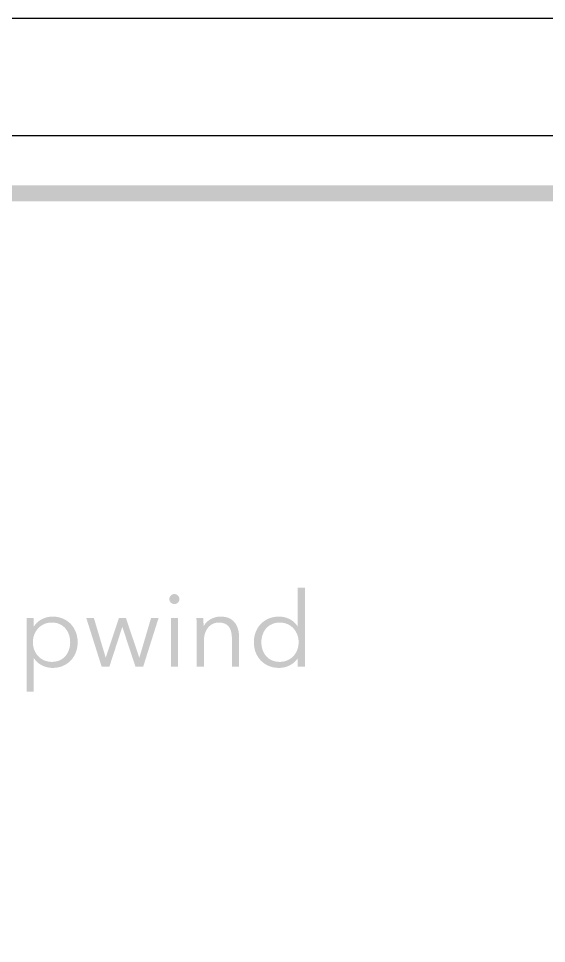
# Model space of a CAD drawing. Header units: millimetres. Extents: x 6 to 297, y 55 to 451.
# Drawn here: x 252.2 to 265.36, y 247.1 to 270.16 of the extents above; entities that cross this region are included whole.
import ezdxf

# ---------------------------------------------------------------- set-up
doc = ezdxf.new("R2010")
doc.units = ezdxf.units.MM
doc.layers.add('CUT', color=1, linetype='Continuous')
doc.layers.add('RASTER', color=7, linetype='Continuous')

msp = doc.modelspace()

# ---------------------------------------------------------------- hatches: boundary and pattern name
at = {"layer": 'RASTER'}
h = msp.add_hatch(color=7, dxfattribs=at)
h.paths.add_polyline_path([(208.2, 263.8), (208.234, 264.316), (208.337, 264.763), (208.509, 265.141), (208.75, 265.45), (209.059, 265.691), (209.438, 265.863), (209.884, 265.966), (210.4, 266), (266.489, 266), (267.005, 265.966), (267.452, 265.863), (267.83, 265.691), (268.139, 265.45), (268.38, 265.141), (268.552, 264.763), (268.655, 264.316), (268.689, 263.8), (268.689, 228.8), (268.655, 228.284), (268.552, 227.837), (268.38, 227.459), (268.139, 227.15), (267.83, 226.909), (267.452, 226.738), (267.005, 226.634), (266.489, 226.6), (210.4, 226.6), (209.884, 226.634), (209.438, 226.737), (209.059, 226.909), (208.75, 227.15), (208.509, 227.459), (208.337, 227.837), (208.234, 228.284), (208.2, 228.8)])
h.paths.add_polyline_path([(208.6, 263.8), (208.6, 228.8), (208.628, 228.378), (208.712, 228.013), (208.853, 227.703), (209.05, 227.45), (209.303, 227.253), (209.613, 227.112), (209.978, 227.028), (210.4, 227), (266.489, 227), (266.911, 227.028), (267.277, 227.113), (267.586, 227.253), (267.839, 227.45), (268.036, 227.703), (268.177, 228.013), (268.261, 228.378), (268.289, 228.8), (268.289, 263.8), (268.261, 264.222), (268.177, 264.588), (268.036, 264.897), (267.839, 265.15), (267.586, 265.347), (267.277, 265.488), (266.911, 265.572), (266.489, 265.6), (210.4, 265.6), (209.978, 265.572), (209.613, 265.488), (209.303, 265.347), (209.05, 265.15), (208.853, 264.897), (208.712, 264.588), (208.628, 264.222), (208.6, 263.8)], flags=0)
h = msp.add_hatch(color=7, dxfattribs=at)
h.paths.add_polyline_path([(256.171, 254), (255.995, 254), (255.995, 255.217), (256.171, 255.217)])
h.paths.add_polyline_path([(256.208, 255.685), (256.207, 255.671), (256.205, 255.659), (256.202, 255.647), (256.198, 255.635), (256.193, 255.624), (256.186, 255.614), (256.178, 255.604), (256.169, 255.595), (256.159, 255.587), (256.149, 255.58), (256.138, 255.574), (256.128, 255.569), (256.117, 255.565), (256.106, 255.562), (256.095, 255.561), (256.083, 255.56), (256.071, 255.561), (256.06, 255.562), (256.049, 255.565), (256.038, 255.569), (256.028, 255.574), (256.017, 255.58), (256.007, 255.587), (255.997, 255.595), (255.988, 255.604), (255.98, 255.614), (255.973, 255.624), (255.968, 255.635), (255.964, 255.647), (255.961, 255.659), (255.959, 255.671), (255.958, 255.685), (255.959, 255.698), (255.961, 255.711), (255.964, 255.723), (255.968, 255.735), (255.973, 255.745), (255.98, 255.756), (255.988, 255.765), (255.997, 255.775), (256.007, 255.783), (256.017, 255.79), (256.028, 255.796), (256.038, 255.801), (256.049, 255.805), (256.06, 255.807), (256.071, 255.809), (256.083, 255.81), (256.095, 255.809), (256.106, 255.807), (256.117, 255.805), (256.128, 255.801), (256.138, 255.796), (256.149, 255.79), (256.159, 255.783), (256.169, 255.775), (256.178, 255.765), (256.186, 255.756), (256.193, 255.745), (256.198, 255.735), (256.202, 255.723), (256.205, 255.711), (256.207, 255.698), (256.208, 255.685)])
h = msp.add_hatch(color=7, dxfattribs=at)
h.paths.add_polyline_path([(259.154, 254.205), (259.133, 254.177), (259.112, 254.15), (259.089, 254.126), (259.064, 254.103), (259.038, 254.081), (259.01, 254.062), (258.981, 254.044), (258.951, 254.029), (258.919, 254.015), (258.888, 254.002), (258.856, 253.992), (258.824, 253.984), (258.792, 253.977), (258.759, 253.973), (258.726, 253.97), (258.693, 253.969), (258.658, 253.97), (258.624, 253.972), (258.59, 253.976), (258.557, 253.981), (258.525, 253.988), (258.494, 253.997), (258.464, 254.007), (258.435, 254.018), (258.406, 254.031), (258.379, 254.045), (258.353, 254.06), (258.327, 254.077), (258.303, 254.094), (258.28, 254.113), (258.258, 254.133), (258.237, 254.153), (258.217, 254.175), (258.198, 254.198), (258.181, 254.222), (258.164, 254.247), (258.149, 254.273), (258.135, 254.3), (258.122, 254.327), (258.11, 254.356), (258.099, 254.386), (258.09, 254.416), (258.082, 254.447), (258.076, 254.478), (258.071, 254.51), (258.067, 254.542), (258.065, 254.575), (258.064, 254.608), (258.065, 254.642), (258.067, 254.675), (258.071, 254.707), (258.076, 254.739), (258.082, 254.77), (258.09, 254.801), (258.099, 254.831), (258.11, 254.861), (258.122, 254.889), (258.135, 254.917), (258.149, 254.944), (258.164, 254.97), (258.181, 254.995), (258.198, 255.019), (258.217, 255.041), (258.237, 255.063), (258.258, 255.084), (258.28, 255.104), (258.303, 255.123), (258.327, 255.14), (258.353, 255.156), (258.379, 255.172), (258.406, 255.186), (258.435, 255.199), (258.464, 255.21), (258.494, 255.22), (258.525, 255.229), (258.557, 255.236), (258.59, 255.241), (258.624, 255.245), (258.658, 255.247), (258.693, 255.248), (258.726, 255.247), (258.759, 255.244), (258.792, 255.239), (258.824, 255.233), (258.856, 255.224), (258.888, 255.214), (258.919, 255.201), (258.951, 255.187), (258.981, 255.171), (259.01, 255.153), (259.038, 255.133), (259.064, 255.111), (259.089, 255.088), (259.112, 255.062), (259.133, 255.035), (259.154, 255.006), (259.159, 255.006), (259.159, 255.966), (259.336, 255.966), (259.336, 254), (259.159, 254), (259.159, 254.205)])
h.paths.add_polyline_path([(258.251, 254.608), (258.252, 254.583), (258.253, 254.558), (258.256, 254.534), (258.259, 254.51), (258.264, 254.486), (258.269, 254.463), (258.275, 254.44), (258.283, 254.417), (258.291, 254.395), (258.3, 254.374), (258.31, 254.353), (258.321, 254.333), (258.332, 254.314), (258.345, 254.296), (258.358, 254.278), (258.372, 254.261), (258.387, 254.245), (258.403, 254.23), (258.42, 254.216), (258.438, 254.202), (258.456, 254.19), (258.475, 254.178), (258.496, 254.167), (258.517, 254.157), (258.538, 254.148), (258.561, 254.141), (258.584, 254.134), (258.608, 254.129), (258.633, 254.125), (258.658, 254.122), (258.685, 254.12), (258.712, 254.12), (258.737, 254.12), (258.761, 254.122), (258.785, 254.125), (258.809, 254.129), (258.832, 254.134), (258.855, 254.141), (258.877, 254.148), (258.899, 254.157), (258.92, 254.167), (258.94, 254.178), (258.96, 254.189), (258.979, 254.202), (258.997, 254.215), (259.014, 254.229), (259.031, 254.244), (259.047, 254.26), (259.062, 254.277), (259.076, 254.294), (259.09, 254.312), (259.103, 254.331), (259.114, 254.351), (259.125, 254.371), (259.135, 254.393), (259.145, 254.415), (259.153, 254.437), (259.16, 254.46), (259.166, 254.484), (259.171, 254.508), (259.175, 254.532), (259.177, 254.557), (259.179, 254.583), (259.18, 254.608), (259.179, 254.634), (259.177, 254.66), (259.175, 254.684), (259.171, 254.709), (259.166, 254.733), (259.16, 254.756), (259.153, 254.779), (259.145, 254.802), (259.135, 254.824), (259.125, 254.845), (259.114, 254.866), (259.103, 254.886), (259.09, 254.905), (259.076, 254.923), (259.062, 254.941), (259.047, 254.958), (259.031, 254.974), (259.014, 254.989), (258.997, 255.004), (258.979, 255.017), (258.96, 255.03), (258.94, 255.041), (258.92, 255.052), (258.899, 255.062), (258.877, 255.071), (258.855, 255.079), (258.832, 255.085), (258.809, 255.09), (258.785, 255.094), (258.761, 255.097), (258.737, 255.099), (258.712, 255.1), (258.685, 255.099), (258.658, 255.097), (258.633, 255.094), (258.608, 255.09), (258.584, 255.085), (258.561, 255.078), (258.538, 255.07), (258.517, 255.061), (258.496, 255.051), (258.475, 255.04), (258.456, 255.028), (258.438, 255.015), (258.42, 255.001), (258.403, 254.987), (258.387, 254.972), (258.372, 254.956), (258.358, 254.939), (258.345, 254.921), (258.332, 254.902), (258.321, 254.883), (258.31, 254.863), (258.3, 254.843), (258.291, 254.822), (258.283, 254.8), (258.275, 254.777), (258.269, 254.754), (258.264, 254.731), (258.259, 254.707), (258.256, 254.683), (258.253, 254.658), (258.252, 254.634), (258.251, 254.608)], flags=0)
h = msp.add_hatch(color=7, dxfattribs=at)
h.paths.add_polyline_path([(252.578, 253.376), (252.401, 253.376), (252.401, 255.217), (252.578, 255.217), (252.578, 255.006), (252.586, 255.006), (252.606, 255.035), (252.627, 255.062), (252.65, 255.088), (252.674, 255.111), (252.7, 255.133), (252.728, 255.153), (252.757, 255.171), (252.788, 255.187), (252.819, 255.201), (252.851, 255.214), (252.883, 255.224), (252.915, 255.233), (252.947, 255.239), (252.979, 255.244), (253.011, 255.247), (253.044, 255.248), (253.079, 255.247), (253.113, 255.245), (253.147, 255.241), (253.18, 255.236), (253.212, 255.229), (253.243, 255.22), (253.273, 255.21), (253.302, 255.199), (253.331, 255.186), (253.358, 255.172), (253.384, 255.156), (253.41, 255.14), (253.434, 255.123), (253.457, 255.104), (253.479, 255.084), (253.5, 255.063), (253.52, 255.041), (253.539, 255.019), (253.556, 254.995), (253.573, 254.97), (253.588, 254.944), (253.602, 254.917), (253.615, 254.889), (253.627, 254.861), (253.638, 254.831), (253.647, 254.801), (253.655, 254.77), (253.661, 254.739), (253.666, 254.707), (253.67, 254.675), (253.672, 254.642), (253.673, 254.608), (253.672, 254.575), (253.67, 254.542), (253.666, 254.51), (253.661, 254.478), (253.655, 254.447), (253.647, 254.416), (253.638, 254.386), (253.627, 254.356), (253.615, 254.327), (253.602, 254.3), (253.588, 254.273), (253.573, 254.247), (253.556, 254.222), (253.539, 254.198), (253.52, 254.175), (253.5, 254.153), (253.479, 254.133), (253.457, 254.113), (253.434, 254.094), (253.41, 254.077), (253.384, 254.06), (253.358, 254.045), (253.331, 254.031), (253.302, 254.018), (253.273, 254.007), (253.243, 253.997), (253.212, 253.988), (253.18, 253.981), (253.147, 253.976), (253.113, 253.972), (253.079, 253.97), (253.044, 253.969), (253.011, 253.97), (252.979, 253.973), (252.947, 253.977), (252.915, 253.984), (252.883, 253.993), (252.851, 254.003), (252.819, 254.016), (252.788, 254.03), (252.757, 254.046), (252.728, 254.064), (252.7, 254.083), (252.674, 254.104), (252.65, 254.127), (252.627, 254.152), (252.606, 254.178), (252.586, 254.205), (252.578, 254.205)])
h.paths.add_polyline_path([(253.486, 254.608), (253.485, 254.634), (253.484, 254.658), (253.481, 254.683), (253.478, 254.707), (253.473, 254.731), (253.468, 254.754), (253.462, 254.777), (253.454, 254.8), (253.446, 254.822), (253.437, 254.843), (253.427, 254.863), (253.416, 254.883), (253.405, 254.902), (253.392, 254.921), (253.379, 254.939), (253.365, 254.956), (253.35, 254.972), (253.334, 254.987), (253.317, 255.001), (253.299, 255.015), (253.281, 255.028), (253.262, 255.04), (253.241, 255.051), (253.22, 255.061), (253.199, 255.07), (253.176, 255.078), (253.153, 255.085), (253.129, 255.09), (253.104, 255.094), (253.079, 255.097), (253.052, 255.099), (253.025, 255.1), (253, 255.099), (252.976, 255.097), (252.952, 255.094), (252.928, 255.09), (252.905, 255.085), (252.882, 255.079), (252.86, 255.071), (252.838, 255.062), (252.817, 255.052), (252.797, 255.041), (252.777, 255.03), (252.758, 255.017), (252.74, 255.004), (252.723, 254.989), (252.706, 254.974), (252.69, 254.958), (252.675, 254.941), (252.661, 254.923), (252.647, 254.905), (252.634, 254.886), (252.623, 254.866), (252.612, 254.845), (252.602, 254.824), (252.593, 254.802), (252.584, 254.779), (252.577, 254.756), (252.571, 254.733), (252.566, 254.709), (252.562, 254.684), (252.56, 254.66), (252.558, 254.634), (252.557, 254.608), (252.558, 254.583), (252.56, 254.557), (252.562, 254.532), (252.566, 254.508), (252.571, 254.484), (252.577, 254.46), (252.584, 254.437), (252.593, 254.415), (252.602, 254.393), (252.612, 254.371), (252.623, 254.351), (252.634, 254.331), (252.647, 254.312), (252.661, 254.294), (252.675, 254.277), (252.69, 254.26), (252.706, 254.244), (252.723, 254.229), (252.74, 254.215), (252.758, 254.202), (252.777, 254.189), (252.797, 254.178), (252.817, 254.167), (252.838, 254.157), (252.86, 254.148), (252.882, 254.141), (252.905, 254.134), (252.928, 254.129), (252.952, 254.125), (252.976, 254.122), (253, 254.12), (253.025, 254.12), (253.052, 254.12), (253.079, 254.122), (253.104, 254.125), (253.129, 254.129), (253.153, 254.134), (253.176, 254.141), (253.199, 254.148), (253.22, 254.157), (253.241, 254.167), (253.262, 254.178), (253.281, 254.19), (253.299, 254.202), (253.317, 254.216), (253.334, 254.23), (253.35, 254.245), (253.365, 254.261), (253.379, 254.278), (253.392, 254.296), (253.405, 254.314), (253.416, 254.333), (253.427, 254.353), (253.437, 254.374), (253.446, 254.395), (253.454, 254.417), (253.462, 254.44), (253.468, 254.463), (253.473, 254.486), (253.478, 254.51), (253.481, 254.534), (253.484, 254.558), (253.485, 254.583), (253.486, 254.608)], flags=0)
for points in [[(254.076, 255.217), (254.37, 254.229), (254.375, 254.229), (254.702, 255.217), (254.874, 255.217), (255.207, 254.229), (255.212, 254.229), (255.503, 255.217), (255.69, 255.217), (255.306, 254), (255.113, 254), (254.788, 254.985), (254.783, 254.985), (254.463, 254), (254.271, 254), (253.886, 255.217)], [(256.801, 255.217), (256.802, 255.204), (256.803, 255.191), (256.804, 255.178), (256.805, 255.165), (256.806, 255.151), (256.807, 255.137), (256.808, 255.122), (256.808, 255.108), (256.809, 255.093), (256.81, 255.079), (256.81, 255.066), (256.81, 255.053), (256.811, 255.041), (256.811, 255.03), (256.811, 255.019), (256.811, 255.009), (256.816, 255.009), (256.83, 255.035), (256.846, 255.06), (256.864, 255.083), (256.884, 255.105), (256.907, 255.126), (256.931, 255.146), (256.957, 255.164), (256.985, 255.182), (257.015, 255.197), (257.045, 255.211), (257.075, 255.222), (257.105, 255.231), (257.137, 255.239), (257.168, 255.244), (257.2, 255.247), (257.232, 255.248), (257.288, 255.246), (257.341, 255.239), (257.389, 255.229), (257.435, 255.214), (257.476, 255.194), (257.514, 255.17), (257.549, 255.142), (257.579, 255.11), (257.606, 255.074), (257.63, 255.036), (257.65, 254.994), (257.666, 254.95), (257.679, 254.903), (257.688, 254.854), (257.693, 254.801), (257.695, 254.746), (257.695, 254), (257.518, 254), (257.518, 254.673), (257.518, 254.697), (257.517, 254.72), (257.516, 254.743), (257.514, 254.765), (257.512, 254.787), (257.509, 254.807), (257.506, 254.828), (257.503, 254.848), (257.498, 254.867), (257.493, 254.885), (257.488, 254.903), (257.481, 254.92), (257.474, 254.936), (257.467, 254.952), (257.458, 254.967), (257.449, 254.981), (257.439, 254.995), (257.429, 255.008), (257.417, 255.02), (257.405, 255.031), (257.392, 255.042), (257.378, 255.051), (257.363, 255.06), (257.348, 255.069), (257.331, 255.076), (257.314, 255.082), (257.296, 255.088), (257.276, 255.092), (257.256, 255.095), (257.234, 255.098), (257.212, 255.099), (257.188, 255.1), (257.171, 255.099), (257.153, 255.098), (257.136, 255.096), (257.119, 255.093), (257.102, 255.089), (257.085, 255.084), (257.068, 255.078), (257.051, 255.071), (257.035, 255.064), (257.019, 255.055), (257.004, 255.046), (256.989, 255.035), (256.974, 255.024), (256.96, 255.011), (256.946, 254.998), (256.933, 254.984), (256.921, 254.969), (256.909, 254.953), (256.897, 254.936), (256.886, 254.918), (256.876, 254.899), (256.867, 254.879), (256.858, 254.858), (256.85, 254.836), (256.843, 254.813), (256.836, 254.789), (256.831, 254.764), (256.827, 254.738), (256.823, 254.711), (256.821, 254.683), (256.819, 254.654), (256.819, 254.624), (256.819, 254), (256.642, 254), (256.642, 254.949), (256.642, 254.962), (256.642, 254.975), (256.642, 254.99), (256.641, 255.006), (256.641, 255.022), (256.641, 255.039), (256.64, 255.057), (256.639, 255.076), (256.639, 255.096), (256.638, 255.114), (256.637, 255.133), (256.636, 255.15), (256.635, 255.168), (256.634, 255.185), (256.633, 255.201), (256.632, 255.217)]]:
    msp.add_hatch(color=7, dxfattribs=at).paths.add_polyline_path(points)

# ---------------------------------------------------------------- linework, layer by layer
at = {"layer": 'CUT'}
for points in [[(268.001, 270.16), (209.999, 270.16)], [(209.999, 267.24), (266.89, 267.24), (267.372, 267.219), (267.814, 267.156), (268.215, 267.051), (268.574, 266.903), (268.892, 266.712), (269.168, 266.478), (269.401, 266.203), (269.592, 265.885), (269.74, 265.525), (269.845, 265.125), (269.908, 264.683), (269.929, 264.201), (269.929, 228.399)]]:
    msp.add_lwpolyline(points, dxfattribs=at)

doc.saveas('drawing.dxf')
